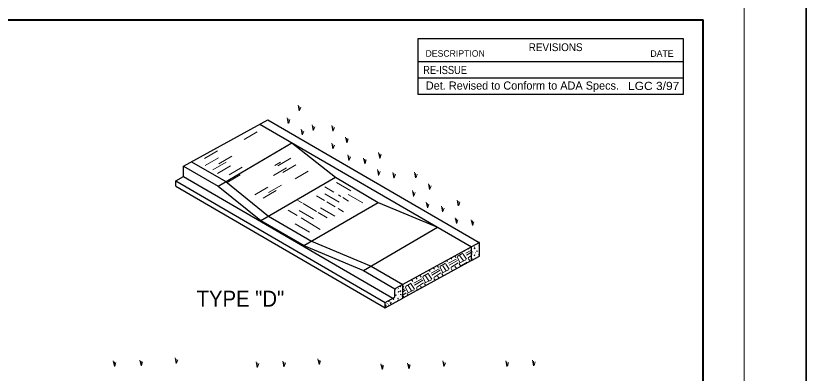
# Model space of a CAD drawing. Extents: x 1190 to 1565, y -209 to 70.
# Drawn here: x 1468.3 to 1565.3, y -25.5 to 18.4 of the extents above; entities that cross this region are included whole.
import ezdxf
from ezdxf.enums import TextEntityAlignment as Align

# ---------------------------------------------------------------- set-up
doc = ezdxf.new("R2010")
doc.units = 0
doc.header["$LTSCALE"] = 0.49
doc.linetypes.add('LONG_DASHED', pattern=[7.5, 6, -1.5])
doc.layers.add('1', color=7, linetype='Continuous', lineweight=13)
doc.layers.add('25', color=7, linetype='Continuous', lineweight=25)

msp = doc.modelspace()

# ---------------------------------------------------------------- linework, layer by layer
at = {"layer": '1'}
for p, q in [((1557.7199, -199.6312), (1557.7199, 30.387)), ((1503.1678, 6.7543), (1503.3078, 7.1747)), ((1501.8386, 5.2217), (1501.9786, 5.642)), ((1496.3857, 3.1971), (1497.9872, 4.1321)), ((1503.5401, 3.8028), (1503.6801, 4.2232)), ((1504.8924, 4.3382), (1505.0324, 4.7586)), ((1507.3069, 4.2662), (1507.4469, 4.6866)), ((1509.0084, 2.8474), (1509.1484, 3.2677)), ((1507.3069, 2.0947), (1507.4469, 2.5151)), ((1491.4969, 0.8841), (1493.0984, 1.819)), ((1493.2468, 0.2186), (1494.8484, 1.1536)), ((1509.2688, 0.6759), (1509.4088, 1.0962)), ((1513.0629, 0.9347), (1513.2029, 1.3551)), ((1491.6019, 0.0084), (1493.2034, 0.9433)), ((1492.5469, -0.5169), (1494.1484, 0.418)), ((1500.128, 0.0063), (1500.8332, 0.418)), ((1500.4916, -0.0266), (1502.0932, 0.9083)), ((1501.1216, -0.8322), (1502.7232, 0.1028)), ((1511.2128, 0.2707), (1511.3528, 0.691)), ((1493.1068, -0.9722), (1494.7084, -0.0373)), ((1494.5418, -1.1123), (1496.1434, -0.1774)), ((1499.9667, -1.2174), (1501.5682, -0.2824)), ((1502.6369, -1.6152), (1504.2384, -0.6803)), ((1512.9143, -1.1482), (1513.0543, -0.7278)), ((1494.2968, -2.058), (1495.8984, -1.1231)), ((1514.7875, -1.4813), (1514.9275, -1.061)), ((1517.4623, -1.4665), (1517.6023, -1.0462)), ((1497.6917, -3.5991), (1499.2932, -2.6642)), ((1499.3717, -3.3189), (1500.9732, -2.3839)), ((1506.2522, -2.5978), (1507.3744, -3.2662)), ((1507.712, -2.075), (1509.4758, -3.0987)), ((1519.1638, -2.8853), (1519.3038, -2.465)), ((1498.7067, -3.9844), (1500.3082, -3.0494)), ((1505.2407, -3.6887), (1506.2242, -4.2745)), ((1506.2711, -3.4504), (1508.0348, -4.4741)), ((1507.9429, -3.6048), (1508.2472, -3.786)), ((1509.1529, -3.5613), (1510.9167, -4.585)), ((1517.202, -3.7248), (1517.342, -3.3045)), ((1502.9644, -4.277), (1503.4812, -4.5848)), ((1503.6199, -4.6675), (1505.2546, -5.6412)), ((1506.5017, -4.4398), (1507.5546, -5.0669)), ((1508.4687, -3.918), (1509.1892, -4.3472)), ((1518.9035, -5.1437), (1519.0435, -4.7233)), ((1522.6976, -4.8848), (1522.8376, -4.4645)), ((1501.7624, -5.4762), (1502.8567, -6.1279)), ((1503.1232, -5.5135), (1504.8869, -6.5372)), ((1505.4347, -5.7485), (1506.5569, -6.4169)), ((1505.739, -5.1807), (1507.5027, -6.2044)), ((1507.9149, -5.2816), (1508.55, -5.6599)), ((1520.7607, -5.6357), (1520.9008, -5.2154)), ((1503.3557, -6.4253), (1505.7109, -7.8282)), ((1522.4623, -7.0546), (1522.6022, -6.6342)), ((1502.6355, -7.1551), (1504.3992, -8.1787)), ((1524.4222, -7.3009), (1524.5622, -6.8806)), ((1525.2185, -9.6904), (1525.2225, -9.6893)), ((1525.2505, -10.4212), (1525.2525, -10.4192)), ((1524.2757, -11.3942), (1524.2835, -11.3915)), ((1515.8039, -16.0402), (1515.8191, -16.0502)), ((1515.8167, -15.9298), (1515.8191, -15.9314)), ((1480.4946, -24.5976), (1480.6346, -24.1773)), ((1483.7713, -24.5113), (1483.9112, -24.091)), ((1488.0828, -24.2525), (1488.2227, -23.8322)), ((1501.3005, -24.634), (1501.4405, -24.2137)), ((1505.612, -24.3752), (1505.752, -23.9548)), ((1520.9348, -24.6205), (1521.0748, -24.2002)), ((1528.6695, -24.5976), (1528.8095, -24.1773)), ((1531.9462, -24.5113), (1532.0862, -24.091)), ((1498.0238, -24.7203), (1498.1638, -24.2999)), ((1513.3467, -24.9656), (1513.4867, -24.5452)), ((1516.6233, -24.8793), (1516.7633, -24.459))]:
    msp.add_line(p, q, dxfattribs=at)
at = {"layer": '1', "lineweight": 40}
for p in [(1227.6928, 17.8859), (1552.7192, -190.7357)]:
    msp.add_line(p, (1552.7192, 17.8859), dxfattribs=at)
at = {"layer": '1', "lineweight": 25}
for p, q in [((1488.9401, -0.0628), (1499.2688, 5.6156)), ((1498.2817, 5.0729), (1524.2656, -9.9534)), ((1499.2688, 5.6156), (1525.2258, -9.4307)), ((1489.9063, 0.4735), (1494.1093, -1.9677)), ((1488.9401, -0.0628), (1493.171, -2.5162)), ((1488.9401, -1.3402), (1488.9401, -0.0628)), ((1487.9804, -1.8678), (1513.6752, -16.7815)), ((1488.9401, -1.3402), (1514.6372, -16.2552)), ((1498.4373, -6.7527), (1507.591, -1.403)), ((1507.591, -1.403), (1512.802, -4.507)), ((1487.9804, -2.5423), (1513.6752, -17.4557)), ((1493.171, -2.5162), (1498.4373, -6.7527)), ((1503.7065, -9.8227), (1512.802, -4.507)), ((1512.802, -4.507), (1520.0998, -7.5571)), ((1498.4373, -6.7527), (1503.7166, -9.8168)), ((1511.0043, -12.8728), (1520.0998, -7.5571)), ((1504.6523, -9.2728), (1511.9502, -12.3228)), ((1514.9981, -15.0483), (1525.2106, -9.4297)), ((1525.2347, -11.1003), (1525.2347, -9.4421)), ((1524.2656, -11.6332), (1524.2656, -9.9534)), ((1515.8948, -16.2411), (1524.2998, -11.6202)), ((1524.2656, -11.6333), (1525.2347, -11.1003)), ((1511.9515, -12.3193), (1515.8483, -14.5809)), ((1514.8791, -16.0205), (1514.8791, -15.2512)), ((1515.8483, -16.261), (1515.8483, -14.5809)), ((1513.6752, -17.4557), (1515.8483, -16.261))]:
    msp.add_line(p, q, dxfattribs=at)
at = {"layer": '1', "linetype": 'LONG_DASHED'}
for p, q in [((1523.3705, -10.4421), (1523.4292, -10.5306)), ((1523.5559, -10.7499), (1524.263, -10.3772)), ((1523.6459, -10.9904), (1524.2636, -10.6338)), ((1523.8801, -10.1617), (1523.9622, -10.2717)), ((1521.2224, -11.6239), (1521.3092, -11.7547)), ((1521.4357, -11.974), (1522.4073, -11.4618)), ((1521.5258, -12.2144), (1522.5493, -11.6235)), ((1521.7295, -11.3449), (1521.842, -11.4957)), ((1522.219, -11.0756), (1522.3383, -11.258)), ((1523.2156, -10.7515), (1522.521, -11.1525)), ((1522.5267, -11.2467), (1522.8277, -11.8527)), ((1523.5856, -11.5612), (1522.7603, -11.9891)), ((1522.8557, -11.0567), (1523.2721, -11.6936)), ((1523.2423, -10.8822), (1523.6377, -11.4826)), ((1523.8725, -11.2982), (1524.2643, -11.0282)), ((1523.878, -11.3924), (1524.0987, -11.7249)), ((1519.579, -12.5282), (1519.7219, -12.7198)), ((1520.0712, -12.2573), (1520.2182, -12.482)), ((1521.0954, -11.9755), (1520.4009, -12.3765)), ((1520.4066, -12.4707), (1520.7077, -13.0767)), ((1520.7355, -12.2807), (1521.152, -12.9177)), ((1521.1222, -12.1063), (1521.5175, -12.7066)), ((1521.7523, -12.5223), (1522.6239, -11.9217)), ((1522.2332, -12.3421), (1522.4492, -12.6318)), ((1522.7449, -12.0467), (1522.9482, -12.3575)), ((1523.7544, -11.8537), (1523.0599, -12.2547)), ((1517.9235, -13.4391), (1518.0981, -13.7061)), ((1518.9753, -13.1996), (1518.2808, -13.6006)), ((1518.6154, -13.5048), (1519.0319, -14.1417)), ((1519.0022, -13.3303), (1519.3974, -13.9307)), ((1519.0743, -12.8058), (1519.1891, -12.9787)), ((1519.3157, -13.198), (1520.2872, -12.6859)), ((1519.4057, -13.4385), (1520.4292, -12.8476)), ((1519.6322, -13.7463), (1520.5038, -13.1457)), ((1520.1131, -13.5662), (1520.2982, -13.8144)), ((1520.6248, -13.2707), (1520.8, -13.5386)), ((1521.4655, -12.7853), (1520.6402, -13.2131)), ((1521.7579, -12.6165), (1521.9502, -12.9062)), ((1516.8552, -14.4236), (1516.1607, -14.8246)), ((1516.9262, -13.9878), (1517.0689, -14.2027)), ((1517.1956, -14.4221), (1518.1671, -13.9099)), ((1517.2856, -14.6625), (1518.3091, -14.0716)), ((1517.4285, -13.7114), (1517.6018, -13.9438)), ((1517.5122, -14.9704), (1518.3837, -14.3697)), ((1518.2865, -13.6947), (1518.5876, -14.3007)), ((1518.5048, -14.4947), (1518.6517, -14.7197)), ((1519.3454, -14.0093), (1518.5202, -14.4372)), ((1519.6378, -13.8405), (1519.8017, -14.0874)), ((1515.8483, -14.7317), (1515.978, -14.9301)), ((1515.8483, -15.2387), (1516.047, -15.134)), ((1515.8483, -15.4924), (1516.189, -15.2957)), ((1516.1664, -14.9187), (1516.4675, -15.5247)), ((1517.2253, -15.2334), (1516.4001, -15.6612)), ((1516.4953, -14.7288), (1516.9118, -15.3658)), ((1516.8821, -14.5544), (1517.2773, -15.1547)), ((1517.5177, -15.0646), (1517.6532, -15.2687)), ((1517.993, -14.7902), (1518.1472, -14.997)), ((1515.8483, -15.88), (1516.2637, -15.5938)), ((1515.8728, -16.0143), (1515.9962, -16.1797)), ((1516.3846, -15.7188), (1516.5036, -15.9007))]:
    msp.add_line(p, q, dxfattribs=at)
at = {"layer": '1', "lineweight": 35}
msp.add_lwpolyline([(1190.3333, -208.5387), (1565.3459, -208.5387), (1565.3459, 70.1865), (1190.3333, 70.1865)], close=True, dxfattribs=at)
at = {"layer": '1'}
for points in [[(1502.9812, 7.4082), (1503.1212, 6.7077), (1503.1212, 7.2681)], [(1501.6519, 5.8755), (1501.7919, 5.175), (1501.7919, 5.7354)], [(1504.7057, 4.9921), (1504.8457, 4.2916), (1504.8457, 4.852)], [(1507.1202, 4.9201), (1507.2603, 4.2196), (1507.2603, 4.78)], [(1503.3534, 4.4567), (1503.4934, 3.7562), (1503.4934, 4.3166)], [(1508.8217, 3.5012), (1508.9617, 2.8007), (1508.9617, 3.3612)], [(1507.1202, 2.7486), (1507.2603, 2.0481), (1507.2603, 2.6085)], [(1509.0822, 1.3297), (1509.2222, 0.6292), (1509.2222, 1.1897)], [(1512.8763, 1.5886), (1513.0162, 0.8881), (1513.0162, 1.4485)], [(1511.0262, 0.9245), (1511.1662, 0.224), (1511.1662, 0.7844)], [(1512.7277, -0.4943), (1512.8677, -1.1948), (1512.8677, -0.6344)], [(1514.6008, -0.8275), (1514.7408, -1.528), (1514.7408, -0.9676)], [(1517.2757, -0.8127), (1517.4157, -1.5132), (1517.4157, -0.9527)], [(1518.9772, -2.2315), (1519.1172, -2.932), (1519.1172, -2.3716)], [(1517.0153, -3.071), (1517.1553, -3.7715), (1517.1553, -3.2111)], [(1518.7168, -4.4898), (1518.8568, -5.1903), (1518.8568, -4.6299)], [(1522.5109, -4.231), (1522.6509, -4.9315), (1522.6509, -4.3711)], [(1520.5741, -4.9819), (1520.7141, -5.6824), (1520.7141, -5.122)], [(1522.2756, -6.4007), (1522.4156, -7.1012), (1522.4156, -6.5408)], [(1524.2355, -6.6471), (1524.3755, -7.3476), (1524.3755, -6.7872)], [(1524.9259, -9.6116), (1524.9211, -9.6283), (1525.0512, -9.5855), (1525.0303, -9.5548)], [(1524.4131, -10.6033), (1524.4239, -10.5927), (1524.424, -10.5922)], [(1524.6312, -10.1028), (1524.6012, -10.2065), (1524.7313, -10.1638), (1524.6854, -10.0967), (1524.6371, -10.1065)], [(1524.6577, -9.9683), (1524.6723, -9.9642), (1524.6729, -9.9644)], [(1524.9651, -10.5284), (1524.9638, -10.5075), (1524.9642, -10.4893), (1524.9591, -10.4742), (1524.9513, -10.4607), (1524.9331, -10.4604), (1524.9243, -10.4763), (1524.9293, -10.4914), (1524.9248, -10.5084), (1524.9187, -10.5228), (1524.9168, -10.5382), (1524.9246, -10.5518), (1524.9412, -10.5494), (1524.9532, -10.5389)], [(1525.1301, -9.807), (1525.1192, -9.8175), (1525.1191, -9.8181)], [(1525.2225, -10.1233), (1525.2207, -10.1387), (1525.2225, -10.1419)], [(1524.2858, -11.4968), (1524.3033, -11.5083), (1524.3193, -11.5172), (1524.3297, -11.5291), (1524.3376, -11.5427), (1524.3287, -11.5585), (1524.3106, -11.5582), (1524.3, -11.5462), (1524.283, -11.5418), (1524.2746, -11.5407)], [(1524.2986, -11.3864), (1524.316, -11.398), (1524.3319, -11.4067), (1524.3425, -11.4187), (1524.3502, -11.4322), (1524.3414, -11.4482), (1524.3232, -11.4478), (1524.3128, -11.4359), (1524.2957, -11.4313), (1524.2802, -11.4294), (1524.2754, -11.4274)], [(1524.2769, -11.2358), (1524.289, -11.2324), (1524.2895, -11.2326)], [(1524.349, -10.8496), (1524.3636, -10.8455), (1524.3642, -10.8457)], [(1524.6243, -10.9536), (1524.5942, -11.0574), (1524.6935, -11.0248)], [(1524.6993, -11.003), (1524.6737, -10.9657), (1524.6253, -10.9755)], [(1524.7693, -10.6909), (1524.7839, -10.6868), (1524.7845, -10.687)], [(1524.7924, -11.2471), (1524.8032, -11.2365), (1524.8034, -11.2359)], [(1525.2049, -10.9517), (1525.2037, -10.9308), (1525.204, -10.9127), (1525.199, -10.8976), (1525.1912, -10.8841), (1525.1729, -10.8837), (1525.1642, -10.8997), (1525.1692, -10.9147), (1525.1647, -10.9317), (1525.1585, -10.9462), (1525.1567, -10.9616), (1525.1645, -10.9752), (1525.1811, -10.9727), (1525.193, -10.9622)], [(1515.1904, -15.192), (1515.1796, -15.2025), (1515.1794, -15.2031)], [(1515.2788, -15.0754), (1515.2934, -15.0713), (1515.294, -15.0715)], [(1515.3293, -15.5138), (1515.3281, -15.4929), (1515.3283, -15.4748), (1515.3232, -15.4597), (1515.3154, -15.4462), (1515.2972, -15.4459), (1515.2884, -15.4618), (1515.2935, -15.4769), (1515.289, -15.4938), (1515.2828, -15.5083), (1515.281, -15.5237), (1515.2887, -15.5373), (1515.3054, -15.5348), (1515.3174, -15.5243)], [(1515.5052, -15.3646), (1515.4752, -15.4684), (1515.6053, -15.4257), (1515.5593, -15.3585), (1515.5111, -15.3684)], [(1515.5798, -14.8514), (1515.5786, -14.8305), (1515.5789, -14.8123), (1515.5738, -14.7973), (1515.566, -14.7837), (1515.5478, -14.7834), (1515.539, -14.7993), (1515.5441, -14.8144), (1515.5395, -14.8314), (1515.5334, -14.8458), (1515.5315, -14.8613), (1515.5393, -14.8747), (1515.5559, -14.8723), (1515.5679, -14.8619)], [(1514.6847, -16.3386), (1514.6546, -16.4424), (1514.7538, -16.4098)], [(1514.7597, -16.388), (1514.734, -16.3507), (1514.6856, -16.3605)], [(1515.0254, -15.9134), (1515.0242, -15.8925), (1515.0245, -15.8743), (1515.0194, -15.8592), (1515.0117, -15.8457), (1514.9934, -15.8454), (1514.9846, -15.8613), (1514.9897, -15.8764), (1514.9852, -15.8934), (1514.979, -15.9078), (1514.9772, -15.9232), (1514.9849, -15.9368), (1515.0016, -15.9344), (1515.0135, -15.9239)], [(1515.2652, -16.3367), (1515.2641, -16.3158), (1515.2643, -16.2977), (1515.2593, -16.2826), (1515.2515, -16.2691), (1515.2332, -16.2688), (1515.2245, -16.2847), (1515.2295, -16.2997), (1515.225, -16.3167), (1515.2188, -16.3312), (1515.217, -16.3466), (1515.2248, -16.3602), (1515.2414, -16.3577), (1515.2533, -16.3472)], [(1515.3108, -15.8063), (1515.3162, -15.8009), (1515.3163, -15.8007)], [(1515.3877, -16.0583), (1515.3985, -16.0477), (1515.3987, -16.0471)], [(1515.5774, -15.7852), (1515.5949, -15.7967), (1515.6108, -15.8055), (1515.6213, -15.8174), (1515.6292, -15.831), (1515.6203, -15.8469), (1515.6022, -15.8466), (1515.5916, -15.8347), (1515.5746, -15.8301), (1515.5591, -15.8282), (1515.5448, -15.8221), (1515.537, -15.8086), (1515.5473, -15.7953), (1515.5623, -15.7903)], [(1515.5517, -16.2282), (1515.5663, -16.2241), (1515.5669, -16.2242)], [(1515.6617, -16.0082), (1515.6762, -16.0041), (1515.6767, -16.0042)], [(1515.8191, -16.0908), (1515.8181, -16.0897), (1515.8011, -16.0851), (1515.7856, -16.0832), (1515.7713, -16.0771), (1515.7635, -16.0636), (1515.7738, -16.0503), (1515.7888, -16.0452)], [(1515.8191, -15.9762), (1515.8138, -15.9748), (1515.7983, -15.9728), (1515.7839, -15.9667), (1515.7762, -15.9532), (1515.7866, -15.94), (1515.8016, -15.9349)], [(1515.7925, -15.7798), (1515.8071, -15.7757), (1515.8076, -15.7759)], [(1513.8075, -17.1783), (1513.8063, -17.1574), (1513.8066, -17.1393), (1513.8016, -17.1242), (1513.7938, -17.1107), (1513.7755, -17.1103), (1513.7668, -17.1263), (1513.7717, -17.1413), (1513.7672, -17.1584), (1513.7611, -17.1728), (1513.7592, -17.1883), (1513.7671, -17.2018), (1513.7837, -17.1994), (1513.7956, -17.1888)], [(1513.7876, -17.3824), (1513.7868, -17.3823), (1513.7725, -17.3762), (1513.7648, -17.3627), (1513.7751, -17.3495), (1513.7901, -17.3444)], [(1513.8052, -17.3393), (1513.8227, -17.3509), (1513.8334, -17.3568)], [(1513.93, -16.8999), (1513.9407, -16.8893), (1513.9409, -16.8887)], [(1514.1197, -16.6268), (1514.1372, -16.6383), (1514.1531, -16.6472), (1514.1636, -16.6591), (1514.1714, -16.6727), (1514.1626, -16.6885), (1514.1444, -16.6883), (1514.1338, -16.6762), (1514.1168, -16.6717), (1514.1013, -16.6698), (1514.087, -16.6638), (1514.0793, -16.6502), (1514.0896, -16.637), (1514.1046, -16.6319)], [(1514.094, -17.0698), (1514.1086, -17.0657), (1514.1092, -17.0659)], [(1514.2039, -16.8498), (1514.2185, -16.8457), (1514.219, -16.8459)], [(1514.3462, -16.8818), (1514.3637, -16.8933), (1514.3796, -16.9022), (1514.3901, -16.9141), (1514.3979, -16.9277), (1514.3891, -16.9435), (1514.3709, -16.9432), (1514.3603, -16.9312), (1514.3433, -16.9267), (1514.3278, -16.9248), (1514.3135, -16.9187), (1514.3057, -16.9052), (1514.3161, -16.892), (1514.3311, -16.8869)], [(1514.3589, -16.7714), (1514.3763, -16.783), (1514.3922, -16.7918), (1514.4028, -16.8037), (1514.4106, -16.8172), (1514.4017, -16.8332), (1514.3836, -16.8328), (1514.3731, -16.8209), (1514.356, -16.8163), (1514.3405, -16.8144), (1514.3262, -16.8083), (1514.3184, -16.7948), (1514.3288, -16.7816), (1514.3438, -16.7765)], [(1514.3347, -16.6215), (1514.3493, -16.6174), (1514.3498, -16.6176)], [(1514.8528, -16.6321), (1514.8636, -16.6215), (1514.8637, -16.6209)], [(1515.279, -16.5493), (1515.2771, -16.5472), (1515.2601, -16.5427), (1515.2446, -16.5407), (1515.2302, -16.5346), (1515.2225, -16.5211), (1515.2328, -16.5079), (1515.2478, -16.5028)], [(1515.2629, -16.4977), (1515.2804, -16.5092), (1515.2963, -16.5181), (1515.3068, -16.53), (1515.3085, -16.5328)], [(1480.3079, -23.9437), (1480.4479, -24.6442), (1480.4479, -24.0838)], [(1483.5846, -23.8575), (1483.7246, -24.558), (1483.7246, -23.9976)], [(1487.8961, -23.5987), (1488.0361, -24.2992), (1488.0361, -23.7387)], [(1497.8372, -24.0664), (1497.9772, -24.7669), (1497.9772, -24.2065)], [(1501.1138, -23.9802), (1501.2538, -24.6807), (1501.2538, -24.1202)], [(1505.4253, -23.7213), (1505.5653, -24.4218), (1505.5653, -23.8614)], [(1516.4367, -24.2255), (1516.5767, -24.926), (1516.5767, -24.3656)], [(1520.7482, -23.9667), (1520.8882, -24.6672), (1520.8882, -24.1067)], [(1528.4828, -23.9437), (1528.6228, -24.6442), (1528.6228, -24.0838)], [(1531.7595, -23.8575), (1531.8995, -24.558), (1531.8995, -23.9976)], [(1513.16, -24.3117), (1513.3, -25.0122), (1513.3, -24.4518)]]:
    msp.add_lwpolyline(points, dxfattribs=at)
at = {"layer": '1', "lineweight": 25}
for points in [[(1493.171, -2.5162), (1502.2399, 2.784), (1507.591, -1.403)], [(1487.9804, -2.5423), (1487.9804, -1.8678), (1488.9401, -1.3402)], [(1494.1093, -1.9677), (1499.3757, -6.2043), (1504.6523, -9.2728)], [(1503.7065, -9.8227), (1511.0043, -12.8728), (1514.8791, -15.1218)], [(1513.6752, -17.4557), (1513.6752, -16.7815), (1514.7966, -16.165)]]:
    msp.add_lwpolyline(points, dxfattribs=at)
at = {"layer": '1', "linetype": 'LONG_DASHED'}
msp.add_lwpolyline([(1521.6343, -13.0777), (1521.5628, -13.1192), (1521.5624, -13.1193), (1521.562, -13.1196)], dxfattribs=at)
at = {"layer": '1', "lineweight": 25}
for centre, radius, start, end in [((1525.2169, -9.4472), 0.0186, 16.04802, 109.75988), ((1525.3091, -10.2993), 0.0767, 196.41053, 222.38467), ((1514.6241, -15.9728), 0.2583, 311.1592, 350.38927)]:
    msp.add_arc(centre, radius, start, end, dxfattribs=at)
msp.add_ellipse((1515.121, -15.257), major_axis=(0.028, -0.2408), ratio=0.998308, start_param=3.560439, end_param=4.573058, dxfattribs=at)
at = {"layer": '25'}
for p, q in [((1517.6812, 12.792), (1550.292, 12.792)), ((1517.6812, 10.7698), (1550.298, 10.7698)), ((1517.6812, 8.7846), (1550.298, 8.7846))]:
    msp.add_line(p, q, dxfattribs=at)
msp.add_lwpolyline([(1550.298, 8.7846), (1550.298, 15.546), (1517.6812, 15.546), (1517.6812, 8.7846)], dxfattribs=at)

# ---------------------------------------------------------------- texts
at = {"layer": '1', "width": 0.95}
msp.add_text('TYPE "D"', height=1.957, dxfattribs=at).set_placement((1490.5412, -17.3069))
at = {"layer": '25', "width": 0.95}
msp.add_text('REVISIONS', height=0.9554, dxfattribs=at).set_placement((1531.2938, 14.049))
at = {"layer": '25'}
for s, p in [('DESCRIPTION', (1518.6285, 13.3613)), ('DATE', (1546.2278, 13.3425))]:
    msp.add_text(s, height=0.7962, dxfattribs=at).set_placement(p)
for s, width, p in [('RE-ISSUE', 0.85, (1521.0307, 11.2327)), ('LGC 3/97', 1.1, (1546.6271, 9.2784))]:
    msp.add_text(s, height=1, dxfattribs=dict(at, width=width)).set_placement(p, align=Align.CENTER)
msp.add_text('Det. Revised to Conform to ADA Specs.', height=1, dxfattribs=at).set_placement((1530.5201, 9.3211), align=Align.CENTER)

doc.saveas('drawing.dxf')
